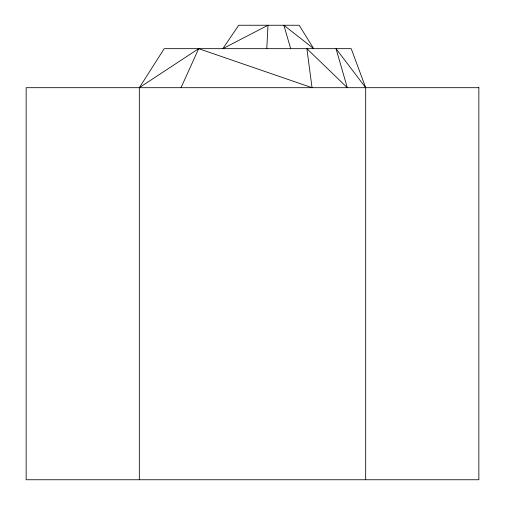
<?xml version="1.0" encoding="UTF-8"?>
<svg xmlns="http://www.w3.org/2000/svg" width="505" height="505" viewBox="0 0 505 505"><rect width="100%" height="100%" fill="white"/><g stroke="black" fill="none" stroke-linecap="round" stroke-linejoin="round"><path stroke-width="0.76" d="M266.791 48.663L267.978 25.25L222.844 48.663L238.745 25.25L299.175 25.25L313.687 48.663L283.867 25.25L290.672 48.663M181.03 87.693L198.673 48.663L312.027 87.693L306.889 48.663L347.301 87.693L336.027 48.663L365.677 87.693L365.677 479.75M139.323 479.75L139.323 87.693L164.22 48.663L351.215 48.663L365.677 87.693M139.323 87.693L198.673 48.663M478.854 87.693L26.146 87.693L26.146 479.75L478.854 479.75L478.854 87.693"/></g></svg>
